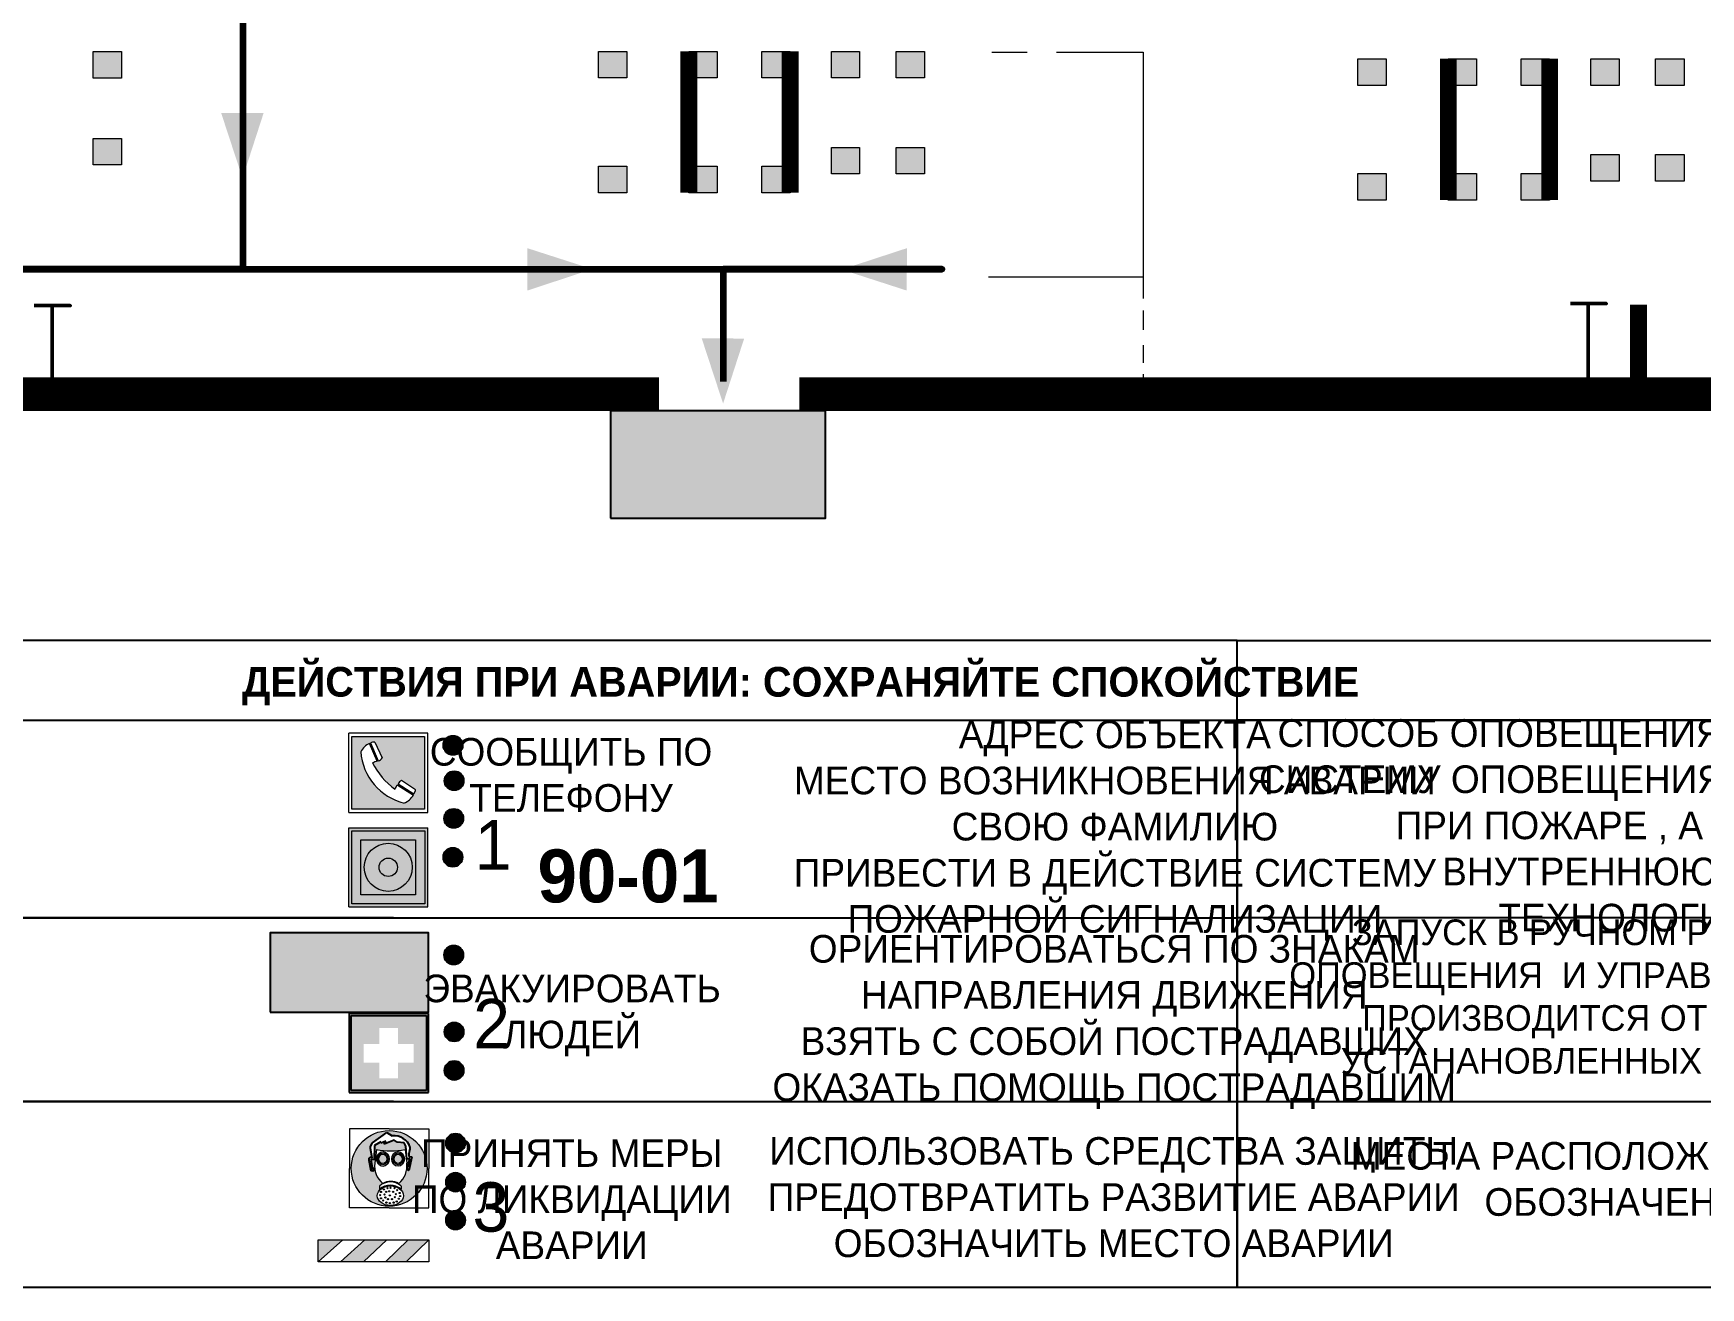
# Model space of a CAD drawing. Header units: millimetres. Extents: x 13114 to 67229, y 22859 to 38520.
# Drawn here: x 28353.6 to 28522.3, y 25093.2 to 25220.1 of the extents above; entities that cross this region are included whole.
import ezdxf

# ---------------------------------------------------------------- set-up
doc = ezdxf.new("R2010")
doc.units = ezdxf.units.MM
doc.linetypes.add('{ Wide Dash }', pattern=[12, 4, -2, 4, -2])
doc.layers.add('План_Штампы', color=7, linetype='Continuous')
doc.styles.add('обычный', font='arial.ttf')

# ---------------------------------------------------------------- blocks, each defined once
blk = doc.blocks.new('A$C38D26F80')
h = blk.add_hatch(color=5)
h.dxf.hatch_style = 1
h.paths.add_polyline_path([(-8.77, -4.48, 1), (-0.19, -4.48, 1)])
h.paths.add_polyline_path([(-6.75, -3.58), (-6.75, -3.31), (-6.62, -3.22), (-6.5, -3.22), (-6.42, -3.3), (-6.39, -3.28), (-6.59, -2.23), (-6.59, -2.01), (-6.38, -1.58), (-4.76, -0.4), (-4.13, -0.79, -0.362848), (-2.1, -2.1, -0.201049), (-2.17, -2.48, 0.085434), (-2.26, -3.13), (-1.9, -3.16), (-2.25, -4.7), (-2.4, -4.59), (-2.43, -4.34), (-2.36, -4.34), (-2.14, -3.34), (-2.47, -3.42), (-2.58, -1.95), (-2.77, -1.58), (-3.58, -1.52), (-3.92, -1.26), (-5.05, -1.73), (-4.87, -1.39), (-5.41, -1.6), (-5.41, -1.46), (-6.13, -1.87), (-6.18, -3.5), (-6.56, -3.47), (-6.37, -4.59), (-6.16, -4.43), (-6.16, -4.66), (-6.36, -4.79), (-6.37, -4.8), (-6.51, -4.76)], flags=16)
h.paths.add_polyline_path([(-6.51, -4.76), (-6.36, -4.79), (-6.37, -4.8)], flags=0)
h.paths.add_polyline_path([(-5.92, -2.34, 0.089508), (-2.67, -2.35), (-2.48, -3.88, -0.268602), (-3.4, -6.18, 0.262449), (-5.2, -6.18, -0.268602), (-6.11, -3.88)], flags=16)
edge = h.paths.add_edge_path(flags=16)
edge.add_ellipse((-5.19, -3.41), major_axis=(0, 0.842), ratio=0.848992, start_angle=0, end_angle=360)
edge = h.paths.add_edge_path(flags=0)
edge.add_ellipse((-5.19, -3.39), major_axis=(0, 0.665), ratio=0.853798, start_angle=0, end_angle=360)
edge = h.paths.add_edge_path(flags=0)
edge.add_ellipse((-5.19, -3.4), major_axis=(0, 0.528), ratio=0.864094, start_angle=0, end_angle=360)
edge = h.paths.add_edge_path(flags=16)
edge.add_ellipse((-3.47, -3.4), major_axis=(0, 0.842), ratio=0.848992, start_angle=0, end_angle=360)
h.paths.add_polyline_path([(-3.13, -6.45), (-3.13, -6.84, 0.383174), (-5.57, -6.85), (-5.57, -6.49, -0.369952)], flags=16)
edge = h.paths.add_edge_path(flags=0)
edge.add_ellipse((-3.47, -3.39), major_axis=(0, 0.665), ratio=0.853798, start_angle=0, end_angle=360)
edge = h.paths.add_edge_path(flags=0)
edge.add_ellipse((-3.47, -3.4), major_axis=(0, 0.528), ratio=0.864094, start_angle=0, end_angle=360)
edge = h.paths.add_edge_path(flags=16)
edge.add_ellipse((-4.34, -7.57), major_axis=(-1.48, 0), ratio=0.744955, start_angle=0, end_angle=360)
h.paths.add_polyline_path([(-5.01, -6.85, -1), (-5.15, -6.85, -1)], flags=0)
h.paths.add_polyline_path([(-5.33, -7.14, -1), (-5.47, -7.14, -1)], flags=0)
h.paths.add_polyline_path([(-4.61, -6.71, -1), (-4.74, -6.71, -1)], flags=16)
h.paths.add_polyline_path([(-5.43, -7.51, -1), (-5.57, -7.51, -1)], flags=0)
h.paths.add_polyline_path([(-4.26, -6.67, -1), (-4.4, -6.67, -1)], flags=16)
h.paths.add_polyline_path([(-4.74, -7.14, -1), (-4.88, -7.14, -1)], flags=0)
h.paths.add_polyline_path([(-4.93, -7.43, -1), (-5.07, -7.43, -1)], flags=0)
h.paths.add_polyline_path([(-4.41, -7.07, -1), (-4.54, -7.07, -1)], flags=0)
h.paths.add_polyline_path([(-5.33, -7.87, -1), (-5.46, -7.87, -1)], flags=0)
h.paths.add_polyline_path([(-3.8, -6.71, -1), (-3.94, -6.71, -1)], flags=16)
h.paths.add_polyline_path([(-4.85, -7.78, -1), (-4.98, -7.78, -1)], flags=0)
h.paths.add_polyline_path([(-3.96, -7.14, -1), (-4.1, -7.14, -1)], flags=0)
h.paths.add_polyline_path([(-4.33, -7.53, -1), (-4.47, -7.53, -1)], flags=0)
h.paths.add_polyline_path([(-5.09, -8.12, -1), (-5.23, -8.12, -1)], flags=0)
h.paths.add_polyline_path([(-3.5, -6.94, -1), (-3.64, -6.94, -1)], flags=0)
h.paths.add_polyline_path([(-4.54, -7.97, -1), (-4.68, -7.97, -1)], flags=0)
h.paths.add_polyline_path([(-3.66, -7.39, -1), (-3.8, -7.39, -1)], flags=0)
h.paths.add_polyline_path([(-4.73, -8.35, -1), (-4.86, -8.35, -1)], flags=0)
h.paths.add_polyline_path([(-4.09, -7.96, -1), (-4.23, -7.96, -1)], flags=0)
h.paths.add_polyline_path([(-3.77, -7.74, -1), (-3.91, -7.74, -1)], flags=0)
h.paths.add_polyline_path([(-3.22, -7.27, -1), (-3.35, -7.27, -1)], flags=0)
h.paths.add_polyline_path([(-4.34, -8.4, -1), (-4.47, -8.4, -1)], flags=0)
h.paths.add_polyline_path([(-3.16, -7.61, -1), (-3.3, -7.61, -1)], flags=0)
h.paths.add_polyline_path([(-3.9, -8.35, -1), (-4.04, -8.35, -1)], flags=0)
h.paths.add_polyline_path([(-3.32, -7.91, -1), (-3.46, -7.91, -1)], flags=0)
h.paths.add_polyline_path([(-3.55, -8.23, -1), (-3.69, -8.23, -1)], flags=0)
at = {"color": 5, "lineweight": 5}
for p, q in [((-4.48, 0), (-8.96, 0)), ((-8.96, 0), (-8.96, -4.48)), ((-4.48, 0), (0, 0)), ((0, 0), (0, -4.48)), ((-6.59, -2.01), (-6.38, -1.58)), ((-6.38, -1.58), (-4.76, -0.4)), ((-6.13, -1.87), (-6.18, -3.5)), ((-5.41, -1.46), (-6.13, -1.87)), ((-4.87, -1.39), (-5.41, -1.6)), ((-5.41, -1.6), (-5.41, -1.46)), ((-3.92, -1.26), (-5.05, -1.73)), ((-5.05, -1.73), (-4.87, -1.39)), ((-4.76, -0.4), (-4.13, -0.79)), ((-3.58, -1.52), (-3.92, -1.26)), ((-2.77, -1.58), (-3.58, -1.52)), ((-2.58, -1.95), (-2.77, -1.58)), ((-6.75, -3.31), (-6.62, -3.22)), ((-6.75, -3.58), (-6.75, -3.31)), ((-6.51, -4.76), (-6.75, -3.58)), ((-6.62, -3.22), (-6.5, -3.22)), ((-6.59, -2.23), (-6.59, -2.01)), ((-6.39, -3.28), (-6.59, -2.23)), ((-6.18, -3.5), (-6.56, -3.47)), ((-6.56, -3.47), (-6.37, -4.59)), ((-6.5, -3.22), (-6.42, -3.3)), ((-6.42, -3.3), (-6.39, -3.28)), ((-5.92, -2.34), (-6.11, -3.88)), ((-2.67, -2.34), (-2.48, -3.88)), ((-2.47, -3.42), (-2.58, -1.95)), ((-2.14, -3.34), (-2.47, -3.42)), ((-2.36, -4.34), (-2.14, -3.34)), ((-1.9, -3.16), (-2.26, -3.13)), ((-2.25, -4.7), (-1.9, -3.16)), ((-8.96, -8.96), (-8.96, -4.48)), ((-6.37, -4.8), (-6.51, -4.76)), ((-6.37, -4.59), (-6.16, -4.43)), ((-6.16, -4.66), (-6.37, -4.8)), ((-6.16, -4.43), (-6.16, -4.66)), ((-2.43, -4.34), (-2.4, -4.59)), ((-2.43, -4.34), (-2.36, -4.34)), ((-2.4, -4.59), (-2.25, -4.7)), ((0, -8.96), (0, -4.48)), ((-5.57, -6.49), (-5.57, -6.85)), ((-3.13, -6.45), (-3.13, -6.84)), ((-4.48, -8.96), (-8.96, -8.96)), ((-4.48, -8.96), (0, -8.96))]:
    blk.add_line(p, q, dxfattribs=at)
at = {"color": 5}
for p, q in [((-6.59, -2.01), (-6.38, -1.58)), ((-6.38, -1.58), (-4.76, -0.4)), ((-6.13, -1.87), (-6.18, -3.5)), ((-5.41, -1.46), (-6.13, -1.87)), ((-4.87, -1.39), (-5.41, -1.6)), ((-5.41, -1.6), (-5.41, -1.46)), ((-3.92, -1.26), (-5.05, -1.73)), ((-5.05, -1.73), (-4.87, -1.39)), ((-4.76, -0.4), (-4.13, -0.79)), ((-3.58, -1.52), (-3.92, -1.26)), ((-2.77, -1.58), (-3.58, -1.52)), ((-2.58, -1.95), (-2.77, -1.58)), ((-6.75, -3.31), (-6.62, -3.22)), ((-6.75, -3.58), (-6.75, -3.31)), ((-6.51, -4.76), (-6.75, -3.58)), ((-6.62, -3.22), (-6.5, -3.22)), ((-6.59, -2.23), (-6.59, -2.01)), ((-6.39, -3.28), (-6.59, -2.23)), ((-6.18, -3.5), (-6.56, -3.47)), ((-6.56, -3.47), (-6.37, -4.59)), ((-6.5, -3.22), (-6.42, -3.3)), ((-6.42, -3.3), (-6.39, -3.28)), ((-2.47, -3.42), (-2.58, -1.95)), ((-2.14, -3.34), (-2.47, -3.42)), ((-2.36, -4.34), (-2.14, -3.34)), ((-2.26, -3.13), (-1.9, -3.16)), ((-1.9, -3.16), (-2.25, -4.7)), ((-6.37, -4.8), (-6.51, -4.76)), ((-6.36, -4.79), (-6.51, -4.76)), ((-6.37, -4.59), (-6.16, -4.43)), ((-6.16, -4.66), (-6.37, -4.8)), ((-6.16, -4.66), (-6.36, -4.79)), ((-6.16, -4.43), (-6.16, -4.66)), ((-2.4, -4.59), (-2.43, -4.34)), ((-2.43, -4.34), (-2.36, -4.34)), ((-2.25, -4.7), (-2.4, -4.59))]:
    blk.add_line(p, q, dxfattribs=at)
at = {"color": 5, "lineweight": 5}
for centre, radius in [((-4.48, -4.48), 4.29), ((-5.5, -7.51), 0.0678), ((-5.4, -7.14), 0.0678), ((-5.08, -6.85), 0.0678), ((-5, -7.43), 0.0678), ((-4.81, -7.14), 0.0678), ((-4.67, -6.71), 0.0678), ((-4.47, -7.07), 0.0678), ((-4.4, -7.53), 0.0678), ((-4.33, -6.67), 0.0678), ((-4.03, -7.14), 0.0678), ((-3.87, -6.71), 0.0678), ((-3.73, -7.39), 0.0678), ((-3.57, -6.94), 0.0678), ((-3.28, -7.27), 0.0678), ((-3.23, -7.61), 0.0678), ((-5.4, -7.87), 0.0678), ((-5.16, -8.12), 0.0678), ((-4.91, -7.78), 0.0678), ((-4.79, -8.35), 0.0678), ((-4.61, -7.97), 0.0678), ((-4.4, -8.4), 0.0678), ((-4.16, -7.96), 0.0678), ((-3.97, -8.35), 0.0678), ((-3.84, -7.74), 0.0678), ((-3.62, -8.23), 0.0678), ((-3.39, -7.91), 0.0678)]:
    blk.add_circle(centre, radius, dxfattribs=at)
at = {"color": 5}
for centre, radius, start, end in [((-3.89, -2.66), 1.88, 17.387, 97.1599), ((-0.35, -3.07), 1.91, 162.2553, 181.7878), ((-2.6, -2.2), 0.511, 326.3906, 11.8614)]:
    blk.add_arc(centre, radius, start, end, dxfattribs=at)
at = {"color": 5, "lineweight": 5}
for centre, radius, start, end in [((-4.28, 6.66), 9.15, 259.6987, 280.1569), ((-0.47, -3.05), 1.79, 161.5846, 182.4584), ((-2.6, -2.2), 0.513, 326.4781, 11.7739), ((-3.66, -4.24), 2.47, 171.573, 231.7124), ((-4.93, -4.24), 2.47, 308.2876, 8.427), ((-4.33, -7.88), 1.87, 50.358, 131.5662), ((-4.34, -8.2), 1.82, 48.4943, 132.3565), ((-4.3, -7.78), 1.83, 60.5889, 119.4111)]:
    blk.add_arc(centre, radius, start, end, dxfattribs=at)
for centre, major_axis, ratio in [((-5.19, -3.41), (0, 0.842), 0.848992), ((-5.19, -3.39), (0, 0.665), 0.853798), ((-5.19, -3.4), (0, 0.528), 0.864094), ((-3.47, -3.4), (0, 0.842), 0.848992), ((-3.47, -3.39), (0, 0.665), 0.853798), ((-3.47, -3.4), (0, 0.528), 0.864094), ((-4.34, -7.57), (-1.48, 0), 0.744955)]:
    blk.add_ellipse(centre, major_axis=major_axis, ratio=ratio, dxfattribs=at)
blk = doc.blocks.new('A$C47DD6509')
at = {"lineweight": 5}
for points in [[(-8.69, 0), (-11.19, 0), (-11.19, -2.22)], [(-4.22, 0), (-6.45, 0), (-8.91, -2.22), (-6.61, -2.22)], [(0, 0), (-2.09, 0), (-4.36, -2.22), (-2.29, -2.22)]]:
    blk.add_hatch(color=242, dxfattribs=at).paths.add_polyline_path(points)
at = {"color": 242, "lineweight": 5}
for p, q in [((-11.19, -2.22), (-8.69, 0)), ((-11.19, -2.22), (-11.19, 0)), ((-11.19, 0), (-8.69, 0)), ((-11.19, 0), (0, 0)), ((-8.91, -2.22), (-6.45, 0)), ((-6.61, -2.22), (-4.22, 0)), ((-4.36, -2.22), (-2.09, 0)), ((-2.29, -2.22), (0, 0)), ((0, 0), (0, -2.22)), ((0, -2.22), (-11.19, -2.22))]:
    blk.add_line(p, q, dxfattribs=at)
blk = doc.blocks.new('A$C32E8229D')
at = {"true_color": 0xffffff}
blk.add_hatch(color=7, dxfattribs=at).paths.add_polyline_path([(0, 0), (0, -8), (16, -8), (16, 0)])
h = blk.add_hatch(color=126)
h.paths.add_polyline_path([(0.2, -0.2), (15.8, -0.2), (15.8, -7.8), (0.2, -7.8)])
h.paths.add_polyline_path([(13.49, -2.05), (12.08, -2.05), (11.37, -2.63, 0.162397), (11.29, -2.84), (11.29, -3.63), (10.35, -3.63), (10.35, -4.05), (11.68, -4.05), (11.68, -3.48), (12.26, -4.28), (11.29, -5.1), (11.29, -6.78), (11.85, -6.78), (11.85, -5.44), (12.8, -4.64), (12.8, -5.94), (14.46, -5.94), (14.46, -5.39), (13.45, -5.39), (13.45, -3.97), (12.46, -2.59), (13.15, -2.59), (13.69, -3.34), (14.18, -3)], flags=16)
h.paths.add_polyline_path([(10.74, -1.82, 1), (11.8, -1.82, 1)], flags=16)
h.paths.add_polyline_path([(9.39, -3.59), (5.99, -3.59), (6.56, -3.03), (5.91, -3.03), (5.1, -3.83), (5.91, -4.64), (6.56, -4.64), (5.99, -4.09), (9.39, -4.09)], flags=16)
h.paths.add_polyline_path([(4.29, -1.08), (1.72, -1.08), (1.72, -6.6), (4.29, -6.6)], flags=16)
at = {"color": 126}
blk.add_lwpolyline([(16, -8), (0, -8), (0, 0), (16, 0)], close=True, dxfattribs=at)
blk = doc.blocks.new('A$C18900ED3')
h = blk.add_hatch(color=126)
h.paths.add_polyline_path([(-0.18, -0.18), (-7.02, -0.18), (-7.02, -7.02), (-0.18, -7.02)])
h.paths.add_polyline_path([(-5.89, -4.46), (-5.89, -2.77), (-4.46, -2.77), (-4.46, -1.31), (-2.77, -1.31), (-2.77, -2.77), (-1.33, -2.77), (-1.33, -4.46), (-2.77, -4.46), (-2.77, -5.89), (-4.46, -5.89), (-4.46, -4.46)], flags=16)
at = {"color": 126}
for p, q in [((-7.2, 0), (-7.2, -7.2)), ((0, 0), (-7.2, 0)), ((0, -7.2), (0, 0)), ((-7.02, -7.02), (-7.02, -0.18)), ((-7.02, -0.18), (-0.18, -0.18)), ((-0.18, -0.18), (-0.18, -7.02)), ((-7.2, -7.2), (0, -7.2)), ((-0.18, -7.02), (-7.02, -7.02))]:
    blk.add_line(p, q, dxfattribs=at)
blk = doc.blocks.new('A$C456E1F9C')
at = {"lineweight": 5}
h = blk.add_hatch(color=242, dxfattribs=at)
h.paths.add_polyline_path([(0.51, -1.47), (0.51, -13.26), (12.29, -13.26), (12.29, -1.47)])
h.paths.add_polyline_path([(5.42, -4.95, -0.254479), (4.78, -5.4), (3.52, -2.53, -0.209735), (4.23, -2.4)], flags=16)
h.paths.add_polyline_path([(8.53, -8.6), (10.87, -10.17), (10.54, -10.76), (8.03, -9.13, -0.192251)], flags=16)
h.paths.add_polyline_path([(4.61, -5.49, 0.005518), (3.87, -5.72, 0.128647), (7.49, -10.01, 0.00809), (7.83, -9.33), (10.47, -10.97, -0.16736), (8.99, -12.25, -0.327862), (1.95, -3.95, -0.166952), (3.36, -2.62)], flags=16)
at = {"color": 242, "lineweight": 5}
for p, q in [((0, -13.77), (0, -0.97)), ((12.8, -0.97), (0, -0.97)), ((4.61, -5.49), (3.36, -2.62)), ((3.52, -2.53), (4.78, -5.4)), ((4.23, -2.4), (5.42, -4.95)), ((12.8, -13.77), (12.8, -0.97)), ((7.83, -9.33), (10.47, -10.97)), ((8.03, -9.13), (10.54, -10.76)), ((10.81, -10.12), (8.53, -8.6)), ((10.54, -10.76), (10.8, -10.3)), ((10.8, -10.3), (10.81, -10.12)), ((0, -13.77), (12.8, -13.77))]:
    blk.add_line(p, q, dxfattribs=at)
blk.add_lwpolyline([(0.51, -1.47), (12.29, -1.47), (12.29, -13.26), (0.51, -13.26)], close=True, dxfattribs=at)
for centre, radius, start, end in [((4.59, -5.34), 2.99, 114.2845, 152.1974), ((4.02, -3.27), 0.891, 76.3284, 123.7092), ((11.12, -3.31), 9.19, 183.9915, 256.6009), ((4.68, -4.59), 0.824, 276.9621, 334.0723), ((14.98, -39.1), 35.17, 107.1487, 108.4135), ((13.86, -0.94), 11.08, 205.5536, 234.8762), ((-13.31, 0.8), 23.44, 332.5487, 334.4027), ((8.94, -9.5), 0.989, 114.4092, 157.9388), ((7.87, -9.46), 3, 291.9291, 329.9329)]:
    blk.add_arc(centre, radius, start, end, dxfattribs=at)
blk = doc.blocks.new('A$C54414219')
at = {"true_color": 0xffffff}
h = blk.add_hatch(color=7, dxfattribs=at)
h.paths.add_polyline_path([(2.39, -9.45), (2.39, -18.3), (11.23, -18.3), (11.23, -9.45)], flags=0)
h.paths.add_polyline_path([(10.71, -13.87, -1), (2.92, -13.87, -1)], flags=0)
h.paths.add_polyline_path([(8.3, -13.87, -1), (5.33, -13.87, -1)], flags=0)
h.paths.add_polyline_path([(0.41, -7.47), (0.41, -20.27), (13.21, -20.27), (13.21, -7.47)])
h.paths.add_polyline_path([(0.92, -19.77), (12.71, -19.77), (12.71, -7.98), (0.92, -7.98)], flags=16)
h.paths.add_polyline_path([(11.23, -9.45), (11.23, -18.3), (2.39, -18.3), (2.39, -9.45)], flags=0)
at = {"lineweight": 5}
h = blk.add_hatch(color=242, dxfattribs=at)
h.paths.add_polyline_path([(12.71, -7.98), (0.92, -7.98), (0.92, -19.77), (12.71, -19.77)])
h.paths.add_polyline_path([(11.23, -18.3), (2.39, -18.3), (2.39, -9.45), (11.23, -9.45)], flags=16)
h.paths.add_polyline_path([(10.71, -13.87, -1), (2.92, -13.87, -1)], flags=0)
h.paths.add_polyline_path([(8.3, -13.87, -1), (5.33, -13.87, -1)], flags=0)
at = {"true_color": 0xffffff}
h = blk.add_hatch(color=7, dxfattribs=at)
h.paths.add_polyline_path([(2.39, -9.45), (2.39, -18.3), (11.23, -18.3), (11.23, -9.45)])
h.paths.add_polyline_path([(10.71, -13.87, -1), (2.92, -13.87, -1)], flags=16)
h.paths.add_polyline_path([(8.3, -13.87, -1), (5.33, -13.87, -1)], flags=0)
at = {"lineweight": 5}
h = blk.add_hatch(color=242, dxfattribs=at)
h.paths.add_polyline_path([(2.92, -13.87, 1), (10.71, -13.87, 1)])
h.paths.add_polyline_path([(8.3, -13.87, -1), (5.33, -13.87, -1)], flags=16)
at = {"color": 242, "lineweight": 5}
for p, q in [((0.41, -20.27), (0.41, -7.47)), ((0.41, -7.47), (13.21, -7.47)), ((0.41, -7.47), (13.21, -7.47)), ((13.21, -20.27), (13.21, -7.47)), ((0.41, -20.27), (13.21, -20.27))]:
    blk.add_line(p, q, dxfattribs=at)
for points in [[(0.92, -7.98), (12.71, -7.98), (12.71, -19.77), (0.92, -19.77)], [(2.39, -9.45), (11.23, -9.45), (11.23, -18.3), (2.39, -18.3)]]:
    blk.add_lwpolyline(points, close=True, dxfattribs=at)
for radius in [3.89, 1.49]:
    blk.add_circle((6.81, -13.87), radius, dxfattribs=at)
blk = doc.blocks.new('A$C7B4425F7')
at = {"true_color": 0xffffff}
blk.add_hatch(color=7, dxfattribs=at).paths.add_polyline_path([(0, 0), (-16, 0), (-16, -8), (0, -8)])
h = blk.add_hatch(color=126)
h.paths.add_polyline_path([(-0.2, -0.2), (-15.8, -0.2), (-15.8, -7.8), (-0.2, -7.8)])
h.paths.add_polyline_path([(-11.76, -2.03), (-11.76, -3.66), (-11.17, -3.66, -0.568275), (-11.17, -6.18), (-12.58, -6.18), (-12.58, -2.03)], flags=16)
h.paths.add_polyline_path([(-13.33, -4.12, -0.495768), (-13.59, -6.18), (-15.03, -6.18), (-15.03, -2.03), (-13.59, -2.03, -0.487973)], flags=16)
h.paths.add_polyline_path([(-10.25, -2.03), (-9.48, -2.03), (-9.48, -6.18), (-10.25, -6.18)], flags=16)
h.paths.add_polyline_path([(-13.84, -3.69), (-14.24, -3.69), (-14.24, -3.03), (-13.9, -3.03, -0.692621)], flags=0)
h.paths.add_polyline_path([(-9.15, -2.03), (-8.4, -2.03), (-8.04, -3.07), (-7.68, -2.03), (-6.93, -2.03), (-7.64, -4.1), (-6.93, -6.18), (-7.68, -6.18), (-8.04, -5.14), (-8.4, -6.18), (-9.15, -6.18), (-8.44, -4.1)], flags=16)
h.paths.add_polyline_path([(-11.76, -4.46), (-11.42, -4.46, -0.692621), (-11.36, -5.12), (-11.76, -5.12)], flags=0)
h.paths.add_polyline_path([(-13.9, -5.2), (-14.24, -5.2), (-14.24, -4.55), (-13.84, -4.55, -0.708038)], flags=0)
edge = h.paths.add_edge_path(flags=16)
edge.add_ellipse((-5.51, -4.08), major_axis=(0, 2.05), ratio=0.586184, start_angle=0, end_angle=360)
edge = h.paths.add_edge_path(flags=0)
edge.add_ellipse((-5.51, -4.08), major_axis=(0, 1.14), ratio=0.454828, start_angle=0, end_angle=360)
h.paths.add_polyline_path([(-4.13, -4.96, 0.377264), (-3.48, -4.52, 0.0555), (-3.16, -2.03), (-1.66, -2.03), (-1.66, -4.96), (-0.96, -4.96), (-0.96, -7.01), (-1.75, -7.01), (-1.75, -6.18), (-3.3, -6.18), (-3.3, -7.02), (-4.13, -7.02)], flags=16)
h.paths.add_polyline_path([(-2.73, -2.91), (-2.28, -2.91), (-2.28, -4.96), (-3.05, -4.96, 0.079136)], flags=0)
at = {"color": 126}
blk.add_lwpolyline([(-16, -8), (0, -8), (0, 0), (-16, 0)], close=True, dxfattribs=at)

msp = doc.modelspace()

# ---------------------------------------------------------------- hatches: boundary and pattern name
at = {"lineweight": 0}
h = msp.add_hatch(color=256, dxfattribs=at)
h.dxf.hatch_style = 1
h.paths.add_polyline_path([(28359.68, 25215.54), (28362.55, 25215.54), (28362.55, 25218.22), (28359.68, 25218.22)])
h = msp.add_hatch(color=256, dxfattribs=at)
h.dxf.hatch_style = 1
h.paths.add_polyline_path([(28410.78, 25215.56), (28413.65, 25215.56), (28413.65, 25218.24), (28410.78, 25218.24)])
h = msp.add_hatch(color=256, dxfattribs=at)
h.dxf.hatch_style = 1
h.paths.add_polyline_path([(28419.92, 25215.56), (28422.78, 25215.56), (28422.78, 25218.24), (28419.92, 25218.24)])
h = msp.add_hatch(color=256, dxfattribs=at)
h.dxf.hatch_style = 1
h.paths.add_polyline_path([(28427.31, 25215.56), (28430.17, 25215.56), (28430.17, 25218.24), (28427.31, 25218.24)])
h = msp.add_hatch(color=256, dxfattribs=at)
h.dxf.hatch_style = 1
h.paths.add_polyline_path([(28434.34, 25215.56), (28437.2, 25215.56), (28437.2, 25218.24), (28434.34, 25218.24)])
h = msp.add_hatch(color=256, dxfattribs=at)
h.dxf.hatch_style = 1
h.paths.add_polyline_path([(28440.9, 25215.56), (28443.76, 25215.56), (28443.76, 25218.24), (28440.9, 25218.24)])
h = msp.add_hatch(color=256, dxfattribs=at)
h.dxf.hatch_style = 1
h.paths.add_polyline_path([(28487.6, 25214.81), (28490.47, 25214.81), (28490.47, 25217.5), (28487.6, 25217.5)])
h = msp.add_hatch(color=256, dxfattribs=at)
h.dxf.hatch_style = 1
h.paths.add_polyline_path([(28496.74, 25214.81), (28499.61, 25214.81), (28499.61, 25217.5), (28496.74, 25217.5)])
h = msp.add_hatch(color=256, dxfattribs=at)
h.dxf.hatch_style = 1
h.paths.add_polyline_path([(28504.13, 25214.81), (28506.99, 25214.81), (28506.99, 25217.5), (28504.13, 25217.5)])
h = msp.add_hatch(color=256, dxfattribs=at)
h.dxf.hatch_style = 1
h.paths.add_polyline_path([(28511.16, 25214.81), (28514.02, 25214.81), (28514.02, 25217.5), (28511.16, 25217.5)])
h = msp.add_hatch(color=256, dxfattribs=at)
h.dxf.hatch_style = 1
h.paths.add_polyline_path([(28517.72, 25214.81), (28520.59, 25214.81), (28520.59, 25217.5), (28517.72, 25217.5)])
h = msp.add_hatch(color=256, dxfattribs=at)
h.dxf.hatch_style = 1
h.paths.add_polyline_path([(28359.68, 25206.76), (28362.55, 25206.76), (28362.55, 25209.44), (28359.68, 25209.44)])
h = msp.add_hatch(color=256, dxfattribs=at)
h.dxf.hatch_style = 1
h.paths.add_polyline_path([(28434.34, 25205.86), (28437.2, 25205.86), (28437.2, 25208.54), (28434.34, 25208.54)])
h = msp.add_hatch(color=256, dxfattribs=at)
h.dxf.hatch_style = 1
h.paths.add_polyline_path([(28440.9, 25205.86), (28443.76, 25205.86), (28443.76, 25208.54), (28440.9, 25208.54)])
h = msp.add_hatch(color=256, dxfattribs=at)
h.dxf.hatch_style = 1
h.paths.add_polyline_path([(28511.16, 25205.12), (28514.02, 25205.12), (28514.02, 25207.8), (28511.16, 25207.8)])
h = msp.add_hatch(color=256, dxfattribs=at)
h.dxf.hatch_style = 1
h.paths.add_polyline_path([(28517.72, 25205.12), (28520.59, 25205.12), (28520.59, 25207.8), (28517.72, 25207.8)])
h = msp.add_hatch(color=256, dxfattribs=at)
h.dxf.hatch_style = 1
h.paths.add_polyline_path([(28410.78, 25203.94), (28413.65, 25203.94), (28413.65, 25206.63), (28410.78, 25206.63)])
h = msp.add_hatch(color=256, dxfattribs=at)
h.dxf.hatch_style = 1
h.paths.add_polyline_path([(28419.92, 25203.94), (28422.78, 25203.94), (28422.78, 25206.63), (28419.92, 25206.63)])
h = msp.add_hatch(color=256, dxfattribs=at)
h.dxf.hatch_style = 1
h.paths.add_polyline_path([(28427.31, 25203.94), (28430.17, 25203.94), (28430.17, 25206.63), (28427.31, 25206.63)])
h = msp.add_hatch(color=256, dxfattribs=at)
h.dxf.hatch_style = 1
h.paths.add_polyline_path([(28487.6, 25203.2), (28490.47, 25203.2), (28490.47, 25205.88), (28487.6, 25205.88)])
h = msp.add_hatch(color=256, dxfattribs=at)
h.dxf.hatch_style = 1
h.paths.add_polyline_path([(28496.74, 25203.2), (28499.61, 25203.2), (28499.61, 25205.88), (28496.74, 25205.88)])
h = msp.add_hatch(color=256, dxfattribs=at)
h.dxf.hatch_style = 1
h.paths.add_polyline_path([(28504.13, 25203.2), (28506.99, 25203.2), (28506.99, 25205.88), (28504.13, 25205.88)])
h = msp.add_hatch(color=256, dxfattribs=at)
h.dxf.hatch_style = 1
h.paths.add_polyline_path([(28397.04, 25148.05, 1), (28395.11, 25148.05, 1)])
h = msp.add_hatch(color=256, dxfattribs=at)
h.dxf.hatch_style = 1
h.paths.add_polyline_path([(28397.14, 25144.47, 1), (28395.21, 25144.47, 1)])
h = msp.add_hatch(color=256, dxfattribs=at)
h.dxf.hatch_style = 1
h.paths.add_polyline_path([(28397.11, 25140.66, 1), (28395.17, 25140.66, 1)])
h = msp.add_hatch(color=256, dxfattribs=at)
h.dxf.hatch_style = 1
h.paths.add_polyline_path([(28397.02, 25136.73, 1), (28395.09, 25136.73, 1)])
h = msp.add_hatch(color=256, dxfattribs=at)
h.dxf.hatch_style = 1
h.paths.add_polyline_path([(28397.11, 25126.84, 1), (28395.18, 25126.84, 1)])
h = msp.add_hatch(color=256, dxfattribs=at)
h.dxf.hatch_style = 1
h.paths.add_polyline_path([(28397.15, 25119.06, 1), (28395.22, 25119.06, 1)])
h = msp.add_hatch(color=256, dxfattribs=at)
h.dxf.hatch_style = 1
h.paths.add_polyline_path([(28397.14, 25115.16, 1), (28395.21, 25115.16, 1)])
h = msp.add_hatch(color=256, dxfattribs=at)
h.dxf.hatch_style = 1
h.paths.add_polyline_path([(28397.3, 25107.81, 1), (28395.37, 25107.81, 1)])
h = msp.add_hatch(color=256, dxfattribs=at)
h.dxf.hatch_style = 1
h.paths.add_polyline_path([(28397.29, 25103.86, 1), (28395.36, 25103.86, 1)])
h = msp.add_hatch(color=256, dxfattribs=at)
h.dxf.hatch_style = 1
h.paths.add_polyline_path([(28397.3, 25100.03, 1), (28395.36, 25100.03, 1)])

# ---------------------------------------------------------------- linework, layer by layer
at = {"color": 126, "lineweight": 100, "true_color": 0x008754}
msp.add_lwpolyline([(28454.96, 25232.26), (28374.82, 25232.26), (28374.82, 25196.22), (28324.68, 25196.22), (28445.56, 25196.22), (28423.41, 25196.22), (28423.41, 25184.86)], dxfattribs=at)
at = {"lineweight": 0}
for points, const_width in [([(28419.92, 25218.24), (28419.92, 25203.94)], 1.7), ([(28430.17, 25203.94), (28430.17, 25218.24)], 1.7), ([(28515.99, 25183.79), (28515.99, 25192.63)], 1.7), ([(28416.92, 25183.58), (28326.18, 25183.58)], 3.4), ([(28602.42, 25183.58), (28431.1, 25183.58)], 3.4)]:
    msp.add_lwpolyline(points, dxfattribs=dict(at, const_width=const_width))
for points in [[(28359.68, 25218.22), (28362.55, 25218.22), (28362.55, 25215.54), (28359.68, 25215.54)], [(28410.78, 25218.24), (28413.65, 25218.24), (28413.65, 25215.56), (28410.78, 25215.56)], [(28419.92, 25218.24), (28422.78, 25218.24), (28422.78, 25215.56), (28419.92, 25215.56)], [(28427.31, 25218.24), (28430.17, 25218.24), (28430.17, 25215.56), (28427.31, 25215.56)], [(28434.34, 25218.24), (28437.2, 25218.24), (28437.2, 25215.56), (28434.34, 25215.56)], [(28440.9, 25218.24), (28443.76, 25218.24), (28443.76, 25215.56), (28440.9, 25215.56)], [(28487.6, 25217.5), (28490.47, 25217.5), (28490.47, 25214.81), (28487.6, 25214.81)], [(28496.74, 25217.5), (28499.61, 25217.5), (28499.61, 25214.81), (28496.74, 25214.81)], [(28504.13, 25217.5), (28506.99, 25217.5), (28506.99, 25214.81), (28504.13, 25214.81)], [(28511.16, 25217.5), (28514.02, 25217.5), (28514.02, 25214.81), (28511.16, 25214.81)], [(28517.72, 25217.5), (28520.59, 25217.5), (28520.59, 25214.81), (28517.72, 25214.81)], [(28359.68, 25209.44), (28362.55, 25209.44), (28362.55, 25206.76), (28359.68, 25206.76)], [(28434.34, 25208.54), (28437.2, 25208.54), (28437.2, 25205.86), (28434.34, 25205.86)], [(28440.9, 25208.54), (28443.76, 25208.54), (28443.76, 25205.86), (28440.9, 25205.86)], [(28511.16, 25207.8), (28514.02, 25207.8), (28514.02, 25205.12), (28511.16, 25205.12)], [(28517.72, 25207.8), (28520.59, 25207.8), (28520.59, 25205.12), (28517.72, 25205.12)], [(28410.78, 25206.63), (28413.65, 25206.63), (28413.65, 25203.94), (28410.78, 25203.94)], [(28419.92, 25206.63), (28422.78, 25206.63), (28422.78, 25203.94), (28419.92, 25203.94)], [(28427.31, 25206.63), (28430.17, 25206.63), (28430.17, 25203.94), (28427.31, 25203.94)], [(28487.6, 25205.88), (28490.47, 25205.88), (28490.47, 25203.2), (28487.6, 25203.2)], [(28496.74, 25205.88), (28499.61, 25205.88), (28499.61, 25203.2), (28496.74, 25203.2)], [(28504.13, 25205.88), (28506.99, 25205.88), (28506.99, 25203.2), (28504.13, 25203.2)]]:
    msp.add_lwpolyline(points, close=True, dxfattribs=at)
for points in [[(28457.11, 25218.16), (28465.88, 25218.16), (28465.88, 25195.41), (28450.22, 25195.41)], [(28450.57, 25218.16), (28454.16, 25218.16)]]:
    msp.add_lwpolyline(points, dxfattribs=at)
at = {"lineweight": 0, "const_width": 1.7, "elevation": 1.7}
for points in [[(28496.74, 25203.2), (28496.74, 25217.5)], [(28506.99, 25203.2), (28506.99, 25217.5)]]:
    msp.add_lwpolyline(points, dxfattribs=at)
at = {"linetype": '{ Wide Dash }', "lineweight": 0}
for points in [[(28465.88, 25195.41), (28465.88, 25193.26)], [(28465.88, 25192.05), (28465.88, 25190.08)], [(28465.88, 25188.52), (28465.88, 25186.75)], [(28465.88, 25185.59), (28465.88, 25183.79)]]:
    msp.add_lwpolyline(points, dxfattribs=at)
at = {"lineweight": 50}
for points in [[(28355.54, 25183.58), (28355.54, 25192.53), (28357.36, 25192.53), (28353.71, 25192.53)], [(28510.91, 25183.79), (28510.91, 25192.73), (28512.74, 25192.73), (28509.09, 25192.73)]]:
    msp.add_lwpolyline(points, dxfattribs=at)
for points in [[(28331.63, 25150.59), (28475.4, 25150.59), (28475.4, 25158.64), (28331.63, 25158.64)], [(28475.4, 25158.64), (28597.11, 25158.64), (28597.11, 25093.19), (28475.4, 25093.19)], [(28475.4, 25158.64), (28597.11, 25158.64), (28597.11, 25150.59), (28475.4, 25150.59)], [(28331.63, 25150.59), (28475.4, 25150.59), (28475.4, 25093.19), (28331.63, 25093.19)], [(28475.4, 25150.59), (28597.11, 25150.59), (28597.11, 25130.59), (28475.4, 25130.59)], [(28597.11, 25130.59), (28475.4, 25130.59), (28475.4, 25112.02), (28597.11, 25112.02)]]:
    msp.add_lwpolyline(points, close=True)
for points in [[(28390.05, 25130.59), (28331.63, 25130.59), (28475.4, 25130.59)], [(28390.05, 25112.02), (28331.63, 25112.02), (28475.4, 25112.02)]]:
    msp.add_lwpolyline(points)
for centre in [(28396.07, 25148.05), (28396.18, 25144.47), (28396.14, 25140.66), (28396.06, 25136.73), (28396.14, 25126.84), (28396.18, 25119.06), (28396.18, 25115.16), (28396.33, 25107.81), (28396.33, 25103.86), (28396.33, 25100.03)]:
    msp.add_circle(centre, 0.966)
at = {"layer": 'План_Штампы', "color": 126, "true_color": 0x008754}
for points in [[(28372.62, 25212.01), (28376.91, 25212), (28374.78, 25205.43)], [(28403.58, 25194.05), (28403.59, 25198.34), (28410.17, 25196.22)], [(28441.98, 25198.34), (28441.97, 25194.05), (28435.39, 25196.18)], [(28421.23, 25189.21), (28425.52, 25189.2), (28423.39, 25182.62)]]:
    msp.add_solid(points, dxfattribs=at)

# ---------------------------------------------------------------- block references
for name, p, xscale, yscale, zscale in [('A$C456E1F9C', (28385.52, 25149.87), 0.625, 0.625, 0.625), ('A$C54414219', (28385.26, 25144.38), 0.625, 0.625, 0.625), ('A$C18900ED3', (28393.58, 25120.92), 1.111111111007631, 1.111111111007631, 1.111111111007631), ('A$C38D26F80', (28393.61, 25109.25), 0.8928571427240968, 0.8928571427240968, 0.8928571427240968)]:
    msp.add_blockref(name, p, dxfattribs=dict(xscale=xscale, yscale=yscale, zscale=zscale))
at = {"xscale": -1}
msp.add_blockref('A$C32E8229D', (28393.58, 25129.07), dxfattribs=at)
at = {"color": 242, "true_color": 0xc1121c}
msp.add_blockref('A$C47DD6509', (28393.61, 25098.03), dxfattribs=at)
at = {"layer": 'План_Штампы', "xscale": 1.36, "yscale": 1.36, "zscale": 1.36}
msp.add_blockref('A$C7B4425F7', (28433.75, 25181.9), dxfattribs=at)

# ---------------------------------------------------------------- texts
at = {"lineweight": 0, "attachment_point": 5, "style": 'обычный'}
for s, insert, char_height, width in [('{\\fProxima Nova Rg|b1|i0|c204|p2;ДЕЙСТВИЯ ПРИ АВАРИИ: СОХРАНЯЙТЕ СПОКОЙСТВИЕ\\H1.6644x; }', (28431.24, 25154.04), 3, 175.1736), ('{\\fProxima Nova Rg|b0|i0|c204|p2;СПОСОБ ОПОВЕЩЕНИЯ АВТОМАТИЧЕСКИЙ ЧЕРЕЗ РЕЧЕВУЮ СИСТЕМУ ОПОВЕЩЕНИЯ И УПРАВЛЕНИЯ ЭВАКУАЦИЕЙ ЛЮДЕЙ ПРИ ПОЖАРЕ , А ТАК ЖЕ ВРУЧНУЮ, ИСПОЛЬЗУЯ ВНУТРЕННЮЮ ГРОМКУЮ СВЯЗЬ СИСТЕМЫ ТЕХНОЛОГИЧЕСКОГО ОПОВЕЩЕНИЯ.}', (28537.02, 25139.55), 2.8, 118.5618), ('\\pi-8.4,l8.4,t8.4;{\\fProxima Nova Rg|b0|i0|c204|p2;АДРЕС ОБЪЕКТА\\PМЕСТО ВОЗНИКНОВЕНИЯ АВАРИИ\\PСВОЮ ФАМИЛИЮ\\PПРИВЕСТИ В ДЕЙСТВИЕ СИСТЕМУ \\PПОЖАРНОЙ СИГНАЛИЗАЦИИ}', (28463.02, 25139.42), 2.8, 126.6484), ('{\\fProxima Nova Rg|b0|i0|c204|p2;СООБЩИТЬ ПО \\PТЕЛЕФОНУ}', (28408.01, 25145.04), 2.8, 126.6484), ('{\\fProxima Nova Rg|b0|i0|c204|p2;1\\H1.1667x; }', (28400.12, 25137.98), 5, 126.6484), ('{\\fProxima Nova Rg|b1|i0|c204|p2;\\H1.0714x;90-01\\fProxima Nova Rg|b0|i0|c204|p2;\\H0.93331x; \\H1.3449x; }', (28413.78, 25134.8), 5, 126.6484), ('{\\fProxima Nova Rg|b0|i0|c204|p2;\\P\\pt7.8;ЗАПУСК В РУЧНОМ РЕЖИМЕ АВТОМАТИЧЕСКОЙ СИСТЕМЫ ОПОВЕЩЕНИЯ  И УПРАВЛЕНИЯ ЭВАКУАЦИИ ЛЮДЕЙ ПРИ ПОЖАРЕ ПРОИЗВОДИТСЯ ОТ РУЧНЫХ ПОЖАРНЫХ ИЗВЕЩАТЕЛЕЙ, УСТАНАНОВЛЕННЫХ НА СТЕНАХ ВБЛИЗИ ЭВАКУАЦИОННЫХ ВЫХОДОВ. }', (28538.47, 25122.26), 2.6, 121.7868), ('\\pi-8.4,l8.4,t8.4;{\\fProxima Nova Rg|b0|i0|c204|p2;ОРИЕНТИРОВАТЬСЯ ПО ЗНАКАМ \\PНАПРАВЛЕНИЯ ДВИЖЕНИЯ\\PВЗЯТЬ С СОБОЙ ПОСТРАДАВШИХ\\PОКАЗАТЬ ПОМОЩЬ ПОСТРАДАВШИМ}', (28462.95, 25120.06), 2.8, 126.6484), ('{\\fProxima Nova Rg|b0|i0|c204|p2;ЭВАКУИРОВАТЬ \\PЛЮДЕЙ}', (28408.12, 25120.72), 2.8, 126.6484), ('{\\fProxima Nova Rg|b0|i0|c204|p2;2\\H1.1967x; }', (28399.97, 25119.89), 5, 126.6484), ('{\\fProxima Nova Rg|b0|i0|c204|p2;ПРИНЯТЬ МЕРЫ \\PПО ЛИКВИДАЦИИ \\PАВАРИИ}', (28408.08, 25102.14), 2.8, 126.6484), ('\\pi-8.4,l8.4,t8.4;{\\fProxima Nova Rg|b0|i0|c204|p2;ИСПОЛЬЗОВАТЬ СРЕДСТВА ЗАЩИТЫ \\PПРЕДОТВРАТИТЬ РАЗВИТИЕ АВАРИИ\\PОБОЗНАЧИТЬ МЕСТО АВАРИИ}', (28462.9, 25102.33), 2.8, 126.6484), ('\\pt8.4;{\\fProxima Nova Rg|b0|i0|c204|p2;\\PМЕСТА РАСПОЛОЖЕНИЯ ПОЖАРНЫХ ИЗВЕЩАТЕЛЕЙ ОБОЗНАЧЕНЫ НА НАСТОЯЩЕМ ПЛАНЕ}', (28536.83, 25106.12), 2.8, 118.5618), ('{\\fProxima Nova Rg|b0|i0|c204|p2;3\\H1.1967x; }', (28399.9, 25101.32), 5, 126.6484)]:
    msp.add_mtext(s, dxfattribs=dict(at, insert=insert, char_height=char_height, width=width))

doc.saveas('drawing.dxf')
